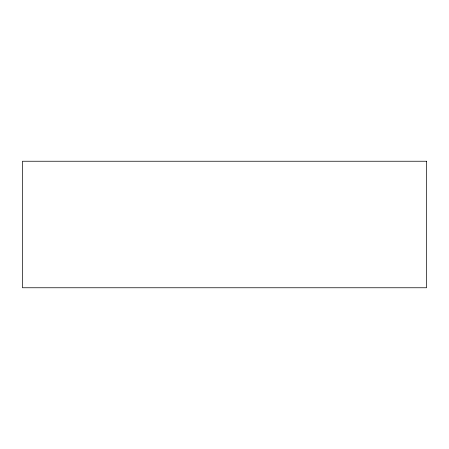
<?xml version="1.0" encoding="UTF-8"?>
<svg xmlns="http://www.w3.org/2000/svg" width="449" height="449" viewBox="0 0 449 449"><rect width="100%" height="100%" fill="white"/><g stroke="black" fill="none" stroke-linecap="round" stroke-linejoin="round"><path stroke-width="0.67" d="M426.55 161.242L22.45 161.242L22.45 287.758L426.55 287.758L426.55 161.242"/></g></svg>
